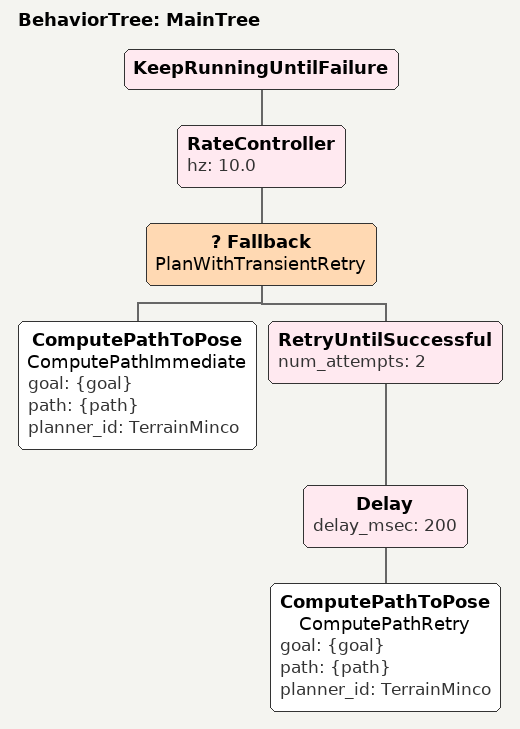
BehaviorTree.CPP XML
<root main_tree_to_execute="MainTree">
  <BehaviorTree ID="MainTree">
    <KeepRunningUntilFailure>
      <RateController hz="10.0">
        <Fallback name="PlanWithTransientRetry">
          <ComputePathToPose name="ComputePathImmediate"
            goal="{goal}" path="{path}" planner_id="TerrainMinco"/>
          <RetryUntilSuccessful num_attempts="2">
            <Delay delay_msec="200">
              <ComputePathToPose name="ComputePathRetry"
                goal="{goal}" path="{path}" planner_id="TerrainMinco"/>
            </Delay>
          </RetryUntilSuccessful>
        </Fallback>
      </RateController>
    </KeepRunningUntilFailure>
  </BehaviorTree>
</root>
